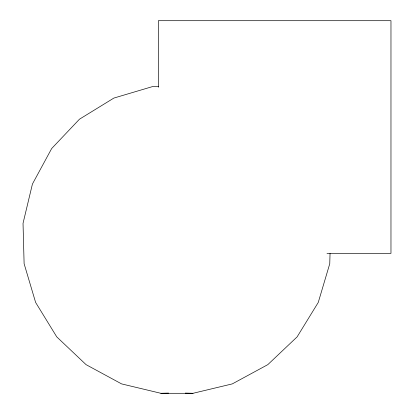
<?xml version="1.0" encoding="UTF-8"?>
<svg xmlns="http://www.w3.org/2000/svg" width="414" height="414" viewBox="0 0 414 414"><rect width="100%" height="100%" fill="white"/><g stroke="black" fill="none" stroke-linecap="round" stroke-linejoin="round"><path stroke-width="0.62" d="M330.041 253.456L329.761 263.713L318.257 302.437L297.123 336.867L267.801 364.651L232.285 383.902L192.996 393.3L160.88 393.3L121.592 383.902L86.076 364.651L56.754 336.867L35.62 302.437L24.115 263.713L23.029 223.332L32.427 184.044L51.678 148.528L79.462 119.201L113.886 98.066L152.611 86.562L158.376 86.407M160.88 393.3L168.591 393.093M326.998 253.347L390.971 253.347L390.971 20.7L158.329 20.7L158.329 87.261M185.291 393.093L192.996 393.3"/></g></svg>
